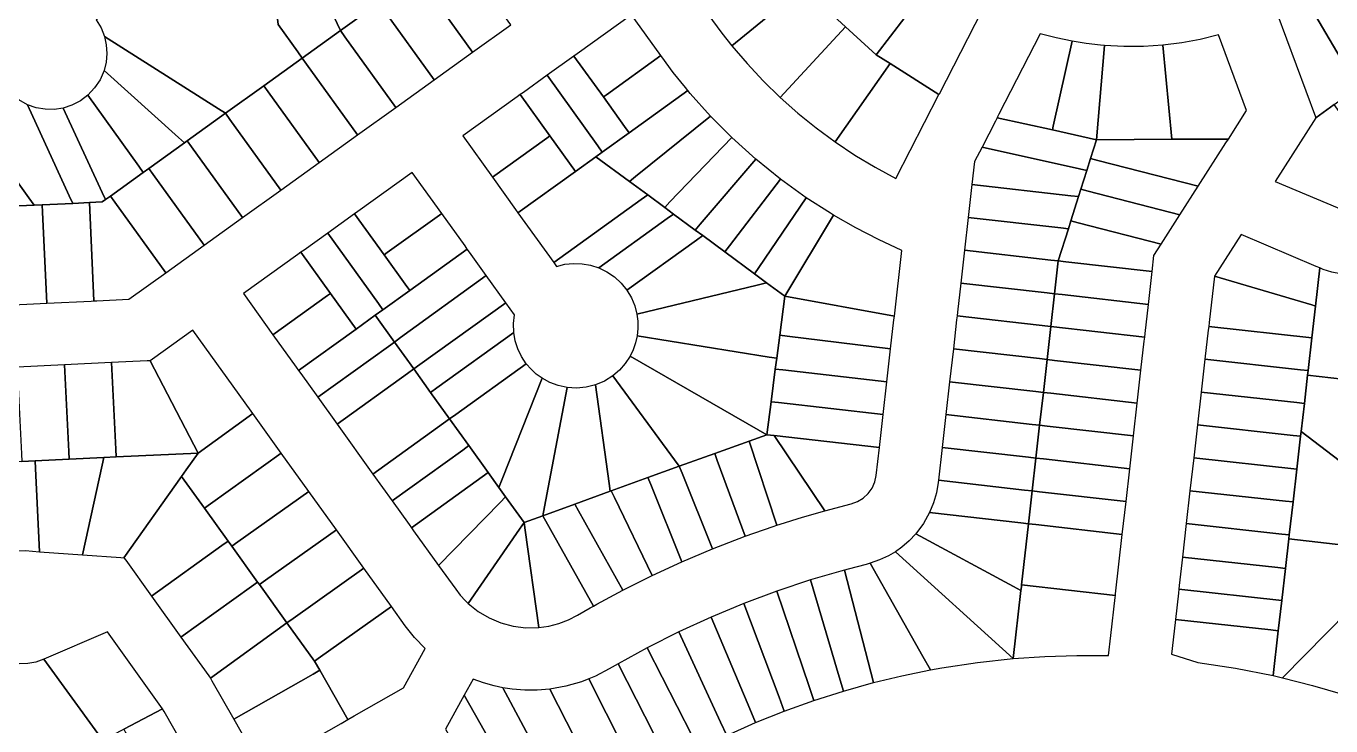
# Model space of a CAD drawing. Header units: metres. Extents: x 1641456 to 1644813, y 5693985 to 5698324.
# Drawn here: x 1643297.5 to 1643718.3, y 5694342.5 to 5694568 of the extents above; entities that cross this region are included whole.
import ezdxf

# ---------------------------------------------------------------- set-up
doc = ezdxf.new("R2010")
doc.units = ezdxf.units.M

msp = doc.modelspace()

# ---------------------------------------------------------------- linework, layer by layer
for points in [[(1643374.74, 5694601.92), (1643372.41, 5694603.89), (1643370.44, 5694606.22), (1643345.29, 5694588.15), (1643343.31, 5694586.73), (1643320.14, 5694570.08), (1643321.69, 5694567.5), (1643322.79, 5694564.71), (1643359.61, 5694541.35), (1643361.86, 5694539.92), (1643374.22, 5694548.81), (1643386.59, 5694557.69), (1643385.15, 5694559.69), (1643378.78, 5694568.56), (1643374.74, 5694601.92)], [(1643383.11, 5694598.67), (1643380.15, 5694599.28), (1643377.34, 5694600.37), (1643374.74, 5694601.92), (1643378.78, 5694568.56), (1643385.15, 5694559.69), (1643386.59, 5694557.69), (1643398.95, 5694566.57), (1643397.84, 5694568.81), (1643383.11, 5694598.67)], [(1643411.31, 5694575.46), (1643393.39, 5694600.41), (1643392.54, 5694600.03), (1643389.5, 5694599.02), (1643386.32, 5694598.57), (1643383.11, 5694598.67), (1643397.84, 5694568.81), (1643398.95, 5694566.57), (1643411.31, 5694575.46)], [(1643540.03, 5694592.57), (1643537.01, 5694596.77), (1643512.27, 5694578.97), (1643518.84, 5694569.82), (1643521.89, 5694565.72), (1643525.07, 5694561.7), (1643548.97, 5694581.22), (1643540.03, 5694592.57)], [(1643590.13, 5694582.93), (1643585.31, 5694586.83), (1643580.72, 5694591), (1643576.39, 5694595.43), (1643553.99, 5694574.85), (1643561.79, 5694567.74), (1643571.68, 5694558.74), (1643590.13, 5694582.93)], [(1643453.81, 5694568.48), (1643437.45, 5694591.25), (1643436.04, 5694593.22), (1643428.62, 5694587.89), (1643423.67, 5694584.34), (1643425.09, 5694582.37), (1643441.45, 5694559.59), (1643453.81, 5694568.48)], [(1643441.45, 5694559.59), (1643425.09, 5694582.37), (1643423.67, 5694584.34), (1643419.97, 5694581.68), (1643411.31, 5694575.46), (1643412.72, 5694573.49), (1643429.08, 5694550.71), (1643441.45, 5694559.59)], [(1643591.92, 5694545.98), (1643592.06, 5694546.25), (1643605.84, 5694573.03), (1643600.41, 5694576.02), (1643595.17, 5694579.33), (1643590.13, 5694582.93), (1643571.68, 5694558.74), (1643576.15, 5694555.92), (1643591.92, 5694545.98)], [(1643735.73, 5694554.42), (1643718.69, 5694583.35), (1643715.76, 5694581.24), (1643709.88, 5694577.31), (1643727.03, 5694548.2), (1643735.61, 5694554.34), (1643735.73, 5694554.42)], [(1643553.99, 5694574.85), (1643548.97, 5694581.22), (1643525.07, 5694561.7), (1643530.02, 5694555.92), (1643535.23, 5694550.36), (1643540.69, 5694545.05), (1643561.79, 5694567.74), (1643553.99, 5694574.85)], [(1643429.08, 5694550.71), (1643412.72, 5694573.49), (1643411.31, 5694575.46), (1643398.95, 5694566.57), (1643400.36, 5694564.61), (1643416.72, 5694541.83), (1643429.08, 5694550.71)], [(1643727.03, 5694548.2), (1643709.88, 5694577.31), (1643705.45, 5694574.69), (1643700.89, 5694572.3), (1643713.34, 5694538.81), (1643713.46, 5694538.51), (1643719.38, 5694542.74), (1643727.03, 5694548.2)], [(1643502.23, 5694558.5), (1643492.74, 5694571.7), (1643475.19, 5694559.09), (1643474.2, 5694558.38), (1643483.68, 5694545.18), (1643484.67, 5694545.89), (1643502.23, 5694558.5)], [(1643416.72, 5694541.83), (1643400.36, 5694564.61), (1643398.95, 5694566.57), (1643386.59, 5694557.69), (1643387.99, 5694555.73), (1643404.36, 5694532.94), (1643416.72, 5694541.83)], [(1643571.68, 5694558.74), (1643561.79, 5694567.74), (1643540.69, 5694545.05), (1643546.39, 5694539.99), (1643552.32, 5694535.21), (1643558.45, 5694530.69), (1643576.15, 5694555.92), (1643571.68, 5694558.74)], [(1643361.86, 5694539.92), (1643359.61, 5694541.35), (1643322.79, 5694564.71), (1643323.39, 5694561.98), (1643323.57, 5694559.19), (1643323.32, 5694556.41), (1643322.65, 5694553.7), (1643346.71, 5694532.09), (1643348.59, 5694530.39), (1643349.5, 5694531.04), (1643361.86, 5694539.92)], [(1643634.86, 5694563.14), (1643629.7, 5694564.23), (1643624.6, 5694565.57), (1643611.25, 5694539.63), (1643610.81, 5694538.78), (1643610.67, 5694538.51), (1643628.51, 5694534.56), (1643628.78, 5694535.75), (1643634.86, 5694563.14)], [(1643645.27, 5694561.74), (1643644.06, 5694561.85), (1643639.44, 5694562.39), (1643634.86, 5694563.14), (1643628.78, 5694535.75), (1643628.51, 5694534.56), (1643642.7, 5694531.41), (1643645.27, 5694561.74)], [(1643667.02, 5694531.55), (1643664.14, 5694561.85), (1643657.86, 5694561.44), (1643651.56, 5694561.4), (1643645.27, 5694561.74), (1643642.7, 5694531.41), (1643667.02, 5694531.55)], [(1643685.26, 5694531.64), (1643691.13, 5694540.84), (1643682.11, 5694565.16), (1643676.19, 5694563.71), (1643670.19, 5694562.61), (1643664.14, 5694561.85), (1643667.02, 5694531.55), (1643685.26, 5694531.64)], [(1643404.36, 5694532.94), (1643387.99, 5694555.73), (1643386.59, 5694557.69), (1643374.22, 5694548.81), (1643375.63, 5694546.85), (1643391.99, 5694524.06), (1643404.36, 5694532.94)], [(1643483.68, 5694545.18), (1643474.2, 5694558.38), (1643465.55, 5694552.16), (1643481.88, 5694529.42), (1643483.31, 5694527.43), (1643491.97, 5694533.65), (1643490.54, 5694535.64), (1643483.68, 5694545.18)], [(1643510.92, 5694547.27), (1643510.14, 5694548.21), (1643506.24, 5694553.09), (1643502.51, 5694558.1), (1643502.23, 5694558.5), (1643484.67, 5694545.89), (1643483.68, 5694545.18), (1643490.54, 5694535.64), (1643491.97, 5694533.65), (1643510.92, 5694547.27)], [(1643297.99, 5694542.68), (1643295.13, 5694544.25), (1643292.6, 5694546.29), (1643290.47, 5694548.76), (1643286.93, 5694553.68), (1643275.11, 5694545.18), (1643298.39, 5694512.7), (1643300.08, 5694510.33), (1643302.74, 5694510.46), (1643312.54, 5694510.91), (1643311.44, 5694513.33), (1643297.99, 5694542.68)], [(1643348.59, 5694530.39), (1643346.71, 5694532.09), (1643322.65, 5694553.7), (1643321.39, 5694550.76), (1643319.63, 5694548.08), (1643317.43, 5694545.75), (1643333.86, 5694522.86), (1643335.31, 5694520.85), (1643337.13, 5694522.16), (1643348.59, 5694530.39)], [(1643591.92, 5694545.98), (1643576.15, 5694555.92), (1643558.45, 5694530.69), (1643564.79, 5694526.46), (1643571.31, 5694522.53), (1643578, 5694518.9), (1643591.92, 5694545.98)], [(1643483.31, 5694527.43), (1643481.88, 5694529.42), (1643465.55, 5694552.16), (1643457.88, 5694546.66), (1643456.89, 5694545.94), (1643466.44, 5694532.65), (1643474.66, 5694521.22), (1643481.25, 5694525.95), (1643483.31, 5694527.43)], [(1643300.08, 5694510.33), (1643298.39, 5694512.7), (1643275.11, 5694545.18), (1643266.46, 5694538.96), (1643285.83, 5694512.1), (1643287.53, 5694509.74), (1643300.08, 5694510.33)], [(1643335.31, 5694520.85), (1643333.86, 5694522.86), (1643317.43, 5694545.75), (1643315.01, 5694543.94), (1643312.32, 5694542.55), (1643309.44, 5694541.63), (1643322.07, 5694514.39), (1643323.13, 5694512.1), (1643324.76, 5694513.27), (1643335.31, 5694520.85)], [(1643391.99, 5694524.06), (1643375.63, 5694546.85), (1643374.22, 5694548.81), (1643361.86, 5694539.92), (1643363.26, 5694537.97), (1643379.63, 5694515.18), (1643391.99, 5694524.06)], [(1643466.44, 5694532.65), (1643456.89, 5694545.94), (1643455.9, 5694545.23), (1643438.34, 5694532.62), (1643447.89, 5694519.33), (1643465.45, 5694531.94), (1643466.44, 5694532.65)], [(1643518.23, 5694539.05), (1643511.71, 5694546.34), (1643510.92, 5694547.27), (1643491.97, 5694533.65), (1643483.31, 5694527.43), (1643481.25, 5694525.95), (1643492.11, 5694517.94), (1643494.08, 5694519.53), (1643518.23, 5694539.05)], [(1643309.44, 5694541.63), (1643306.55, 5694541.19), (1643303.63, 5694541.23), (1643300.75, 5694541.73), (1643297.99, 5694542.68), (1643311.44, 5694513.33), (1643312.54, 5694510.91), (1643317.94, 5694511.17), (1643322.1, 5694511.36), (1643323.13, 5694512.1), (1643322.07, 5694514.39), (1643309.44, 5694541.63)], [(1643737.23, 5694517.92), (1643719.38, 5694542.74), (1643713.46, 5694538.51), (1643700.32, 5694517.99), (1643723.63, 5694508.15), (1643737.23, 5694517.92)], [(1643379.63, 5694515.18), (1643363.26, 5694537.97), (1643361.86, 5694539.92), (1643349.5, 5694531.04), (1643350.9, 5694529.09), (1643367.27, 5694506.3), (1643379.63, 5694515.18)], [(1643525.08, 5694532.16), (1643518.23, 5694539.05), (1643494.08, 5694519.53), (1643492.11, 5694517.94), (1643497.98, 5694513.61), (1643503.46, 5694509.57), (1643505.17, 5694511.36), (1643525.08, 5694532.16)], [(1643628.51, 5694534.56), (1643610.67, 5694538.51), (1643610.1, 5694537.39), (1643605.8, 5694529.03), (1643637.21, 5694522.07), (1643639.59, 5694521.54), (1643640.79, 5694525.32), (1643642.7, 5694531.41), (1643628.51, 5694534.56)], [(1643474.66, 5694521.22), (1643466.44, 5694532.65), (1643465.45, 5694531.94), (1643447.89, 5694519.33), (1643455.39, 5694508.9), (1643456.11, 5694507.89), (1643474.66, 5694521.22)], [(1643532.83, 5694525.14), (1643525.08, 5694532.16), (1643505.17, 5694511.36), (1643503.46, 5694509.57), (1643506.31, 5694507.47), (1643513.34, 5694502.29), (1643514.93, 5694504.15), (1643532.83, 5694525.14)], [(1643367.27, 5694506.3), (1643350.9, 5694529.09), (1643349.5, 5694531.04), (1643348.59, 5694530.39), (1643337.13, 5694522.16), (1643338.53, 5694520.21), (1643354.9, 5694497.41), (1643367.27, 5694506.3)], [(1643639.59, 5694521.54), (1643637.21, 5694522.07), (1643605.8, 5694529.03), (1643603.4, 5694524.38), (1643602.56, 5694516.97), (1643634.47, 5694513.35), (1643636.93, 5694513.07), (1643637.67, 5694515.44), (1643639.59, 5694521.54)], [(1643675.51, 5694516.4), (1643684.48, 5694530.41), (1643685.26, 5694531.64), (1643667.02, 5694531.55), (1643642.7, 5694531.41), (1643640.79, 5694525.32), (1643643.16, 5694524.71), (1643675.51, 5694516.4)], [(1643492.11, 5694517.94), (1643481.25, 5694525.95), (1643474.66, 5694521.22), (1643456.11, 5694507.89), (1643467.66, 5694491.82), (1643495.91, 5694512.12), (1643497.98, 5694513.61), (1643492.11, 5694517.94)], [(1643540.81, 5694518.7), (1643532.83, 5694525.14), (1643514.93, 5694504.15), (1643513.34, 5694502.29), (1643515.76, 5694500.5), (1643522.89, 5694495.24), (1643524.37, 5694497.19), (1643540.81, 5694518.7)], [(1643675.51, 5694516.4), (1643643.16, 5694524.71), (1643640.79, 5694525.32), (1643639.59, 5694521.54), (1643637.67, 5694515.44), (1643640.05, 5694514.83), (1643669.64, 5694507.22), (1643675.51, 5694516.4)], [(1643354.9, 5694497.41), (1643338.53, 5694520.21), (1643337.13, 5694522.16), (1643335.31, 5694520.85), (1643324.76, 5694513.27), (1643326.16, 5694511.33), (1643342.54, 5694488.53), (1643354.9, 5694497.41)], [(1643431.55, 5694507.63), (1643422.02, 5694520.89), (1643404.47, 5694508.28), (1643403.48, 5694507.57), (1643413, 5694494.31), (1643413.99, 5694495.03), (1643431.55, 5694507.63)], [(1643549.1, 5694512.72), (1643540.81, 5694518.7), (1643524.37, 5694497.19), (1643522.89, 5694495.24), (1643532.44, 5694488.21), (1643533.81, 5694490.23), (1643549.1, 5694512.72)], [(1643636.93, 5694513.07), (1643634.47, 5694513.35), (1643602.56, 5694516.97), (1643601.36, 5694506.39), (1643631.2, 5694502.99), (1643633.67, 5694502.71), (1643634.47, 5694505.27), (1643636.93, 5694513.07)], [(1643669.64, 5694507.22), (1643640.05, 5694514.83), (1643637.67, 5694515.44), (1643636.93, 5694513.07), (1643634.47, 5694505.27), (1643636.82, 5694504.67), (1643663.6, 5694497.78), (1643669.64, 5694507.22)], [(1643319.4, 5694479.45), (1643317.94, 5694511.17), (1643312.54, 5694510.91), (1643302.74, 5694510.46), (1643302.85, 5694508.04), (1643304.2, 5694478.73), (1643318.55, 5694479.41), (1643319.4, 5694479.45)], [(1643342.54, 5694488.53), (1643326.16, 5694511.33), (1643324.76, 5694513.27), (1643323.13, 5694512.1), (1643322.1, 5694511.36), (1643317.94, 5694511.17), (1643319.4, 5694479.45), (1643320.36, 5694479.5), (1643330.65, 5694479.99), (1643342.54, 5694488.53)], [(1643503.46, 5694509.57), (1643497.98, 5694513.61), (1643495.91, 5694512.12), (1643467.66, 5694491.82), (1643468.55, 5694490.58), (1643471.25, 5694491.26), (1643474.02, 5694491.56), (1643476.8, 5694491.47), (1643479.55, 5694491), (1643482.2, 5694490.15), (1643504.24, 5694505.98), (1643506.31, 5694507.47), (1643503.46, 5694509.57)], [(1643557.94, 5694507.07), (1643556.89, 5694507.7), (1643549.1, 5694512.72), (1643533.81, 5694490.23), (1643532.44, 5694488.21), (1643536.34, 5694485.33), (1643542.25, 5694480.97), (1643557.94, 5694507.07)], [(1643304.2, 5694478.73), (1643302.85, 5694508.04), (1643302.74, 5694510.46), (1643300.08, 5694510.33), (1643287.53, 5694509.74), (1643287.64, 5694507.3), (1643288.99, 5694478), (1643304.2, 5694478.73)], [(1643413, 5694494.31), (1643403.48, 5694507.57), (1643394.83, 5694501.35), (1643411.15, 5694478.63), (1643412.59, 5694476.62), (1643421.25, 5694482.84), (1643419.81, 5694484.84), (1643413, 5694494.31)], [(1643439.79, 5694496.17), (1643439.07, 5694497.17), (1643431.55, 5694507.63), (1643413.99, 5694495.03), (1643413, 5694494.31), (1643419.81, 5694484.84), (1643421.25, 5694482.84), (1643439.79, 5694496.17)], [(1643513.34, 5694502.29), (1643506.31, 5694507.47), (1643504.24, 5694505.98), (1643482.2, 5694490.15), (1643484.85, 5694488.87), (1643487.28, 5694487.21), (1643489.44, 5694485.21), (1643491.29, 5694482.92), (1643513.69, 5694499.01), (1643515.76, 5694500.5), (1643513.34, 5694502.29)], [(1643577.53, 5694474.57), (1643579.94, 5694495.76), (1643572.44, 5694499.21), (1643565.1, 5694502.98), (1643557.94, 5694507.07), (1643542.25, 5694480.97), (1643577.53, 5694474.57)], [(1643633.67, 5694502.71), (1643631.2, 5694502.99), (1643601.36, 5694506.39), (1643600.16, 5694495.79), (1643627.99, 5694492.64), (1643630.41, 5694492.36), (1643633.67, 5694502.71)], [(1643663.6, 5694497.78), (1643636.82, 5694504.67), (1643634.47, 5694505.27), (1643633.67, 5694502.71), (1643630.41, 5694492.36), (1643632.83, 5694492.09), (1643660.66, 5694488.93), (1643661.25, 5694494.11), (1643663.6, 5694497.78)], [(1643412.59, 5694476.62), (1643411.15, 5694478.63), (1643394.83, 5694501.35), (1643387.16, 5694495.85), (1643386.17, 5694495.13), (1643395.69, 5694481.88), (1643403.94, 5694470.41), (1643410.12, 5694474.85), (1643412.59, 5694476.62)], [(1643522.89, 5694495.24), (1643515.76, 5694500.5), (1643513.69, 5694499.01), (1643491.29, 5694482.92), (1643492.72, 5694480.51), (1643493.8, 5694477.93), (1643494.52, 5694475.23), (1643533.25, 5694484.58), (1643536.34, 5694485.33), (1643532.44, 5694488.21), (1643522.89, 5694495.24)], [(1643714.75, 5694490.09), (1643713.58, 5694490.58), (1643689.33, 5694500.82), (1643680.74, 5694487.4), (1643712.15, 5694478.16), (1643713.34, 5694477.81), (1643714.75, 5694490.09)], [(1643395.69, 5694481.88), (1643386.17, 5694495.13), (1643385.19, 5694494.42), (1643367.63, 5694481.81), (1643377.14, 5694468.56), (1643394.7, 5694481.17), (1643395.69, 5694481.88)], [(1643445.93, 5694487.62), (1643440.49, 5694495.2), (1643439.79, 5694496.17), (1643421.25, 5694482.84), (1643412.59, 5694476.62), (1643410.12, 5694474.85), (1643416.32, 5694466.22), (1643418.29, 5694467.65), (1643445.93, 5694487.62)], [(1643630.41, 5694492.36), (1643627.99, 5694492.64), (1643600.16, 5694495.79), (1643598.95, 5694485.21), (1643626.78, 5694482.05), (1643629.21, 5694481.77), (1643630.41, 5694492.36)], [(1643660.66, 5694488.93), (1643632.83, 5694492.09), (1643630.41, 5694492.36), (1643629.21, 5694481.77), (1643631.62, 5694481.5), (1643659.46, 5694478.33), (1643660.66, 5694488.93)], [(1643743.2, 5694460.03), (1643732.76, 5694490.25), (1643730.08, 5694489.11), (1643727.26, 5694488.38), (1643724.36, 5694488.07), (1643721.44, 5694488.17), (1643718.58, 5694488.7), (1643715.82, 5694489.64), (1643714.75, 5694490.09), (1643713.34, 5694477.81), (1643712.17, 5694467.62), (1643710.96, 5694457.04), (1643710.79, 5694455.58), (1643733.31, 5694452.93), (1643743.2, 5694460.03)], [(1643452.23, 5694478.86), (1643445.93, 5694487.62), (1643418.29, 5694467.65), (1643416.32, 5694466.22), (1643422.55, 5694457.54), (1643424.53, 5694458.96), (1643452.23, 5694478.86)], [(1643713.34, 5694477.81), (1643712.15, 5694478.16), (1643680.74, 5694487.4), (1643679.04, 5694472.47), (1643678.9, 5694471.26), (1643712.17, 5694467.62), (1643713.34, 5694477.81)], [(1643403.94, 5694470.41), (1643395.69, 5694481.88), (1643394.7, 5694481.17), (1643377.14, 5694468.56), (1643384.66, 5694458.1), (1643385.39, 5694457.08), (1643403.94, 5694470.41)], [(1643542.25, 5694480.97), (1643536.34, 5694485.33), (1643533.25, 5694484.58), (1643494.52, 5694475.23), (1643494.82, 5694472.92), (1643494.85, 5694470.59), (1643494.61, 5694468.27), (1643537.19, 5694461.39), (1643539.6, 5694461), (1643540.59, 5694468.43), (1643542.25, 5694480.97)], [(1643629.21, 5694481.77), (1643626.78, 5694482.05), (1643598.95, 5694485.21), (1643597.89, 5694475.83), (1643597.75, 5694474.62), (1643628, 5694471.18), (1643629.21, 5694481.77)], [(1643659.46, 5694478.33), (1643631.62, 5694481.5), (1643629.21, 5694481.77), (1643628, 5694471.18), (1643658.26, 5694467.75), (1643658.39, 5694468.95), (1643659.46, 5694478.33)], [(1643454.8, 5694469.29), (1643454.69, 5694472.15), (1643454.99, 5694475.01), (1643452.23, 5694478.86), (1643424.53, 5694458.96), (1643422.55, 5694457.54), (1643427.96, 5694450.01), (1643429.94, 5694451.43), (1643454.8, 5694469.29)], [(1643577.53, 5694474.57), (1643542.25, 5694480.97), (1643540.59, 5694468.43), (1643543, 5694468.13), (1643576.32, 5694464), (1643577.39, 5694473.37), (1643577.53, 5694474.57)], [(1643416.32, 5694466.22), (1643410.12, 5694474.85), (1643403.94, 5694470.41), (1643385.39, 5694457.08), (1643386.08, 5694456.12), (1643391.58, 5694448.46), (1643414.34, 5694464.8), (1643416.32, 5694466.22)], [(1643628, 5694471.18), (1643597.75, 5694474.62), (1643597.61, 5694473.41), (1643596.55, 5694464.04), (1643624.36, 5694460.87), (1643626.8, 5694460.6), (1643628, 5694471.18)], [(1643370.66, 5694443.15), (1643370.1, 5694443.92), (1643351.31, 5694470.08), (1643338.29, 5694460.73), (1643337.54, 5694460.2), (1643352.99, 5694430.46), (1643370.66, 5694443.15)], [(1643458.84, 5694459.24), (1643457.32, 5694461.52), (1643456.13, 5694463.99), (1643455.28, 5694466.59), (1643454.8, 5694469.29), (1643429.94, 5694451.43), (1643427.96, 5694450.01), (1643434.1, 5694441.47), (1643436.08, 5694442.89), (1643458.84, 5694459.24)], [(1643658.26, 5694467.75), (1643628, 5694471.18), (1643626.8, 5694460.6), (1643629.2, 5694460.32), (1643657.05, 5694457.15), (1643658.12, 5694466.53), (1643658.26, 5694467.75)], [(1643712.17, 5694467.62), (1643678.9, 5694471.26), (1643678.76, 5694470.05), (1643677.69, 5694460.67), (1643708.54, 5694457.3), (1643710.96, 5694457.04), (1643712.17, 5694467.62)], [(1643422.55, 5694457.54), (1643416.32, 5694466.22), (1643414.34, 5694464.8), (1643391.58, 5694448.46), (1643397.83, 5694439.77), (1643420.57, 5694456.12), (1643422.55, 5694457.54)], [(1643539.6, 5694461), (1643537.19, 5694461.39), (1643494.61, 5694468.27), (1643494.1, 5694465.97), (1643493.32, 5694463.75), (1643492.29, 5694461.63), (1643533.57, 5694437.97), (1643536.35, 5694436.37), (1643537.75, 5694446.96), (1643539.14, 5694457.5), (1643539.6, 5694461)], [(1643576.32, 5694464), (1643543, 5694468.13), (1643540.59, 5694468.43), (1643539.6, 5694461), (1643539.14, 5694457.5), (1643541.56, 5694457.22), (1643575.12, 5694453.4), (1643576.32, 5694464)], [(1643536.35, 5694436.37), (1643533.57, 5694437.97), (1643492.29, 5694461.63), (1643490.73, 5694459.27), (1643488.86, 5694457.14), (1643486.7, 5694455.3), (1643506.65, 5694428.25), (1643508.18, 5694426.19), (1643519.58, 5694430.31), (1643530.66, 5694434.31), (1643536.35, 5694436.37)], [(1643626.8, 5694460.6), (1643624.36, 5694460.87), (1643596.55, 5694464.04), (1643595.34, 5694453.44), (1643623.15, 5694450.28), (1643625.6, 5694450.01), (1643626.8, 5694460.6)], [(1643657.05, 5694457.15), (1643629.2, 5694460.32), (1643626.8, 5694460.6), (1643625.6, 5694450.01), (1643627.99, 5694449.74), (1643655.85, 5694446.57), (1643657.05, 5694457.15)], [(1643710.96, 5694457.04), (1643708.54, 5694457.3), (1643677.69, 5694460.67), (1643676.49, 5694450.08), (1643707.33, 5694446.71), (1643709.75, 5694446.45), (1643710.79, 5694455.58), (1643710.96, 5694457.04)], [(1643311.37, 5694428.48), (1643311.25, 5694430.92), (1643309.86, 5694458.88), (1643294.66, 5694458.16), (1643296.05, 5694430.18), (1643296.17, 5694427.75), (1643300.4, 5694427.95), (1643311.37, 5694428.48)], [(1643326.58, 5694429.2), (1643326.46, 5694431.66), (1643325.07, 5694459.6), (1643309.86, 5694458.88), (1643311.25, 5694430.92), (1643311.37, 5694428.48), (1643322.59, 5694429.01), (1643326.58, 5694429.2)], [(1643352.99, 5694430.46), (1643337.54, 5694460.2), (1643336.54, 5694460.15), (1643325.07, 5694459.6), (1643326.46, 5694431.66), (1643326.58, 5694429.2), (1643352.99, 5694430.46)], [(1643427.96, 5694450.01), (1643422.55, 5694457.54), (1643420.57, 5694456.12), (1643397.83, 5694439.77), (1643409.38, 5694423.7), (1643432.12, 5694440.04), (1643434.1, 5694441.47), (1643427.96, 5694450.01)], [(1643463.93, 5694454.56), (1643462.06, 5694455.92), (1643460.35, 5694457.49), (1643458.84, 5694459.24), (1643436.08, 5694442.89), (1643434.1, 5694441.47), (1643440.3, 5694432.84), (1643446.54, 5694424.16), (1643450.01, 5694419.33), (1643451.07, 5694422.01), (1643463.93, 5694454.56)], [(1643575.12, 5694453.4), (1643541.56, 5694457.22), (1643539.14, 5694457.5), (1643537.75, 5694446.96), (1643540.16, 5694446.69), (1643573.92, 5694442.83), (1643575.12, 5694453.4)], [(1643471.98, 5694451.58), (1643469.16, 5694452.18), (1643466.46, 5694453.18), (1643463.93, 5694454.56), (1643451.07, 5694422.01), (1643450.01, 5694419.33), (1643452.17, 5694416.32), (1643458.09, 5694408.08), (1643464.11, 5694410.26), (1643464.65, 5694413.07), (1643471.98, 5694451.58)], [(1643485.88, 5694418.13), (1643485.53, 5694420.62), (1643481.14, 5694452.42), (1643478.14, 5694451.67), (1643475.06, 5694451.39), (1643471.98, 5694451.58), (1643464.65, 5694413.07), (1643464.11, 5694410.26), (1643474.44, 5694414), (1643485.88, 5694418.13)], [(1643508.18, 5694426.19), (1643506.65, 5694428.25), (1643486.7, 5694455.3), (1643484.03, 5694453.64), (1643481.14, 5694452.42), (1643485.53, 5694420.62), (1643485.88, 5694418.13), (1643486.25, 5694418.26), (1643498.03, 5694422.52), (1643508.18, 5694426.19)], [(1643625.6, 5694450.01), (1643623.15, 5694450.28), (1643595.34, 5694453.44), (1643594.14, 5694442.86), (1643621.94, 5694439.7), (1643624.39, 5694439.42), (1643625.6, 5694450.01)], [(1643733.31, 5694452.93), (1643710.79, 5694455.58), (1643709.75, 5694446.45), (1643708.71, 5694437.43), (1643735.51, 5694417.02), (1643751.07, 5694428.2), (1643733.31, 5694452.93)], [(1643655.85, 5694446.57), (1643627.99, 5694449.74), (1643625.6, 5694450.01), (1643624.39, 5694439.42), (1643626.78, 5694439.15), (1643654.65, 5694435.98), (1643655.85, 5694446.57)], [(1643709.75, 5694446.45), (1643707.33, 5694446.71), (1643676.49, 5694450.08), (1643675.28, 5694439.49), (1643706.11, 5694436.13), (1643708.54, 5694435.86), (1643708.71, 5694437.43), (1643709.75, 5694446.45)], [(1643573.92, 5694442.83), (1643540.16, 5694446.69), (1643537.75, 5694446.96), (1643536.35, 5694436.37), (1643538.76, 5694436.09), (1643572.71, 5694432.22), (1643573.92, 5694442.83)], [(1643379.81, 5694430.41), (1643371.17, 5694442.44), (1643370.66, 5694443.15), (1643352.99, 5694430.46), (1643349.15, 5694425.04), (1643347.66, 5694422.93), (1643355.05, 5694412.66), (1643357.03, 5694414.08), (1643379.81, 5694430.41)], [(1643440.3, 5694432.84), (1643434.1, 5694441.47), (1643432.12, 5694440.04), (1643409.38, 5694423.7), (1643415.57, 5694415.08), (1643438.32, 5694431.41), (1643440.3, 5694432.84)], [(1643624.39, 5694439.42), (1643621.94, 5694439.7), (1643594.14, 5694442.86), (1643592.94, 5694432.26), (1643620.74, 5694429.11), (1643623.19, 5694428.83), (1643624.39, 5694439.42)], [(1643708.54, 5694435.86), (1643706.11, 5694436.13), (1643675.28, 5694439.49), (1643674.08, 5694428.9), (1643707.32, 5694425.27), (1643708.54, 5694435.86)], [(1643538.76, 5694436.09), (1643536.35, 5694436.37), (1643530.66, 5694434.31), (1643539.58, 5694407.16), (1643540.72, 5694407.54), (1643547.89, 5694409.78), (1643555.12, 5694411.86), (1643538.76, 5694436.09)], [(1643572.71, 5694432.22), (1643538.76, 5694436.09), (1643555.12, 5694411.86), (1643563.63, 5694414.08), (1643565.67, 5694414.81), (1643567.51, 5694415.93), (1643569.1, 5694417.4), (1643570.35, 5694419.16), (1643571.23, 5694421.13), (1643571.69, 5694423.24), (1643572.71, 5694432.22)], [(1643654.65, 5694435.98), (1643626.78, 5694439.15), (1643624.39, 5694439.42), (1643623.19, 5694428.83), (1643625.58, 5694428.56), (1643653.45, 5694425.4), (1643654.65, 5694435.98)], [(1643735.51, 5694417.02), (1643708.71, 5694437.43), (1643708.54, 5694435.86), (1643707.32, 5694425.27), (1643706.11, 5694414.69), (1643704.9, 5694404.1), (1643704.75, 5694402.83), (1643731.79, 5694399.69), (1643734.25, 5694405.98), (1643735.51, 5694417.02)], [(1643446.54, 5694424.16), (1643440.3, 5694432.84), (1643438.32, 5694431.41), (1643415.57, 5694415.08), (1643421.08, 5694407.41), (1643421.81, 5694406.39), (1643446.54, 5694424.16)], [(1643539.58, 5694407.16), (1643530.66, 5694434.31), (1643519.58, 5694430.31), (1643520.42, 5694428.04), (1643529.44, 5694403.65), (1643538.4, 5694406.78), (1643539.58, 5694407.16)], [(1643623.19, 5694428.83), (1643620.74, 5694429.11), (1643592.94, 5694432.26), (1643591.74, 5694421.68), (1643619.52, 5694418.52), (1643621.99, 5694418.24), (1643623.19, 5694428.83)], [(1643301.81, 5694398.67), (1643300.52, 5694425.52), (1643300.4, 5694427.95), (1643296.17, 5694427.75), (1643280.96, 5694427.03), (1643274.65, 5694426.73), (1643275.84, 5694424.32), (1643289.03, 5694397.66), (1643291.72, 5694398.53), (1643294.5, 5694398.98), (1643297.33, 5694399), (1643301.81, 5694398.67)], [(1643315.67, 5694397.66), (1643322.05, 5694426.56), (1643322.59, 5694429.01), (1643311.37, 5694428.48), (1643300.4, 5694427.95), (1643300.52, 5694425.52), (1643301.81, 5694398.67), (1643315.67, 5694397.66)], [(1643347.66, 5694422.93), (1643349.15, 5694425.04), (1643352.99, 5694430.46), (1643326.58, 5694429.2), (1643322.59, 5694429.01), (1643322.05, 5694426.56), (1643315.67, 5694397.66), (1643328.05, 5694396.76), (1643329.08, 5694396.68), (1643347.66, 5694422.93)], [(1643388.69, 5694418.05), (1643379.81, 5694430.41), (1643357.03, 5694414.08), (1643355.05, 5694412.66), (1643362.67, 5694402.07), (1643363.85, 5694400.43), (1643365.83, 5694401.84), (1643388.69, 5694418.05)], [(1643529.44, 5694403.65), (1643520.42, 5694428.04), (1643519.58, 5694430.31), (1643508.18, 5694426.19), (1643509.08, 5694423.95), (1643518.9, 5694399.6), (1643529.44, 5694403.65)], [(1643653.45, 5694425.4), (1643625.58, 5694428.56), (1643623.19, 5694428.83), (1643621.99, 5694418.24), (1643624.36, 5694417.97), (1643652.24, 5694414.8), (1643653.45, 5694425.4)], [(1643707.32, 5694425.27), (1643674.08, 5694428.9), (1643672.87, 5694418.32), (1643703.69, 5694414.95), (1643706.11, 5694414.69), (1643707.32, 5694425.27)], [(1643355.05, 5694412.66), (1643347.66, 5694422.93), (1643329.08, 5694396.68), (1643329.66, 5694395.89), (1643337.97, 5694384.32), (1643360.69, 5694400.65), (1643362.67, 5694402.07), (1643355.05, 5694412.66)], [(1643450.01, 5694419.33), (1643446.54, 5694424.16), (1643421.81, 5694406.39), (1643422.5, 5694405.43), (1643430.55, 5694394.23), (1643450.44, 5694414.54), (1643452.17, 5694416.32), (1643450.01, 5694419.33)], [(1643518.9, 5694399.6), (1643509.08, 5694423.95), (1643508.18, 5694426.19), (1643498.03, 5694422.52), (1643498.94, 5694420.28), (1643508.96, 5694395.4), (1643518.9, 5694399.6)], [(1643508.96, 5694395.4), (1643498.94, 5694420.28), (1643498.03, 5694422.52), (1643486.25, 5694418.26), (1643487.31, 5694416.08), (1643499.39, 5694390.98), (1643508.96, 5694395.4)], [(1643621.99, 5694418.24), (1643619.52, 5694418.52), (1643591.74, 5694421.68), (1643591.66, 5694420.98), (1643591.09, 5694417.65), (1643590.16, 5694414.4), (1643588.89, 5694411.27), (1643618.31, 5694407.93), (1643620.79, 5694407.65), (1643621.99, 5694418.24)], [(1643397.57, 5694405.69), (1643388.69, 5694418.05), (1643365.83, 5694401.84), (1643363.85, 5694400.43), (1643372.17, 5694388.87), (1643372.75, 5694388.07), (1643374.72, 5694389.47), (1643397.57, 5694405.69)], [(1643458.09, 5694408.08), (1643452.17, 5694416.32), (1643450.44, 5694414.54), (1643430.55, 5694394.23), (1643436.07, 5694386.55), (1643437.55, 5694384.65), (1643439.19, 5694382.87), (1643440.11, 5694381.99), (1643456.61, 5694405.95), (1643458.09, 5694408.08)], [(1643499.39, 5694390.98), (1643487.31, 5694416.08), (1643486.25, 5694418.26), (1643485.88, 5694418.13), (1643474.44, 5694414), (1643475.64, 5694411.87), (1643490.01, 5694386.3), (1643499.39, 5694390.98)], [(1643652.24, 5694414.8), (1643624.36, 5694417.97), (1643621.99, 5694418.24), (1643620.79, 5694407.65), (1643623.16, 5694407.39), (1643651.04, 5694404.22), (1643652.24, 5694414.8)], [(1643706.11, 5694414.69), (1643703.69, 5694414.95), (1643672.87, 5694418.32), (1643671.67, 5694407.73), (1643702.48, 5694404.36), (1643704.9, 5694404.1), (1643706.11, 5694414.69)], [(1643480.48, 5694381.14), (1643464.11, 5694410.26), (1643458.09, 5694408.08), (1643458.42, 5694405.63), (1643462.82, 5694374.23), (1643466.11, 5694374.69), (1643469.32, 5694375.52), (1643472.42, 5694376.7), (1643475.38, 5694378.21), (1643479.41, 5694380.54), (1643480.48, 5694381.14)], [(1643490.01, 5694386.3), (1643475.64, 5694411.87), (1643474.44, 5694414), (1643464.11, 5694410.26), (1643480.48, 5694381.14), (1643481.53, 5694381.73), (1643490.01, 5694386.3)], [(1643620.79, 5694407.65), (1643618.31, 5694407.93), (1643588.89, 5694411.27), (1643586.89, 5694407.7), (1643584.44, 5694404.42), (1643615.97, 5694387.4), (1643618.34, 5694386.12), (1643618.48, 5694387.34), (1643618.55, 5694387.99), (1643620.79, 5694407.65)], [(1643462.82, 5694374.23), (1643458.42, 5694405.63), (1643458.09, 5694408.08), (1643456.61, 5694405.95), (1643440.11, 5694381.99), (1643443.32, 5694379.42), (1643446.86, 5694377.32), (1643450.65, 5694375.73), (1643454.63, 5694374.67), (1643458.71, 5694374.16), (1643462.82, 5694374.23)], [(1643651.04, 5694404.22), (1643623.16, 5694407.39), (1643620.79, 5694407.65), (1643618.55, 5694387.99), (1643648.81, 5694384.56), (1643648.87, 5694385.11), (1643651.04, 5694404.22)], [(1643704.9, 5694404.1), (1643702.48, 5694404.36), (1643671.67, 5694407.73), (1643670.44, 5694396.92), (1643701.24, 5694393.55), (1643703.66, 5694393.29), (1643704.75, 5694402.83), (1643704.9, 5694404.1)], [(1643363.85, 5694400.43), (1643362.67, 5694402.07), (1643360.69, 5694400.65), (1643337.97, 5694384.32), (1643347.46, 5694371.11), (1643370.18, 5694387.44), (1643372.17, 5694388.87), (1643363.85, 5694400.43)], [(1643406.46, 5694393.32), (1643397.57, 5694405.69), (1643374.72, 5694389.47), (1643372.75, 5694388.07), (1643381.64, 5694375.72), (1643383.61, 5694377.11), (1643406.46, 5694393.32)], [(1643618.34, 5694386.12), (1643615.97, 5694387.4), (1643584.44, 5694404.42), (1643582.28, 5694402.15), (1643579.9, 5694400.11), (1643577.87, 5694398.67), (1643615.85, 5694364.22), (1643618.34, 5694386.12)], [(1643731.79, 5694399.69), (1643704.75, 5694402.83), (1643703.66, 5694393.29), (1643702.47, 5694382.92), (1643701.36, 5694373.18), (1643699.7, 5694358.72), (1643702.67, 5694358.05), (1643731.06, 5694386.83), (1643730.04, 5694388.77), (1643729.51, 5694390.9), (1643729.51, 5694393.09), (1643730.04, 5694395.21), (1643731.79, 5694399.69)], [(1643615.85, 5694364.22), (1643577.87, 5694398.67), (1643575.68, 5694397.37), (1643572.77, 5694395.99), (1643569.72, 5694394.92), (1643586.73, 5694364.93), (1643589.21, 5694360.56), (1643592.88, 5694361.23), (1643604.34, 5694362.96), (1643615.85, 5694364.22)], [(1643415.34, 5694380.96), (1643406.46, 5694393.32), (1643383.61, 5694377.11), (1643381.64, 5694375.72), (1643390.54, 5694363.36), (1643392.49, 5694364.75), (1643415.34, 5694380.96)], [(1643589.21, 5694360.56), (1643586.73, 5694364.93), (1643569.72, 5694394.92), (1643568.45, 5694394.58), (1643562.63, 5694393.07), (1643561.46, 5694392.75), (1643570.81, 5694356.47), (1643579.97, 5694358.67), (1643589.21, 5694360.56)], [(1643703.66, 5694393.29), (1643701.24, 5694393.55), (1643670.44, 5694396.92), (1643669.4, 5694387.76), (1643669.26, 5694386.55), (1643702.47, 5694382.92), (1643703.66, 5694393.29)], [(1643561.1, 5694353.76), (1643559.75, 5694358.33), (1643550.49, 5694389.56), (1643539.66, 5694385.97), (1643550.03, 5694355.24), (1643551.55, 5694350.72), (1643561.1, 5694353.76)], [(1643570.81, 5694356.47), (1643561.46, 5694392.75), (1643560.28, 5694392.43), (1643550.49, 5694389.56), (1643559.75, 5694358.33), (1643561.1, 5694353.76), (1643570.81, 5694356.47)], [(1643372.75, 5694388.07), (1643372.17, 5694388.87), (1643370.18, 5694387.44), (1643347.46, 5694371.11), (1643356.43, 5694358.62), (1643356.95, 5694357.91), (1643381.64, 5694375.72), (1643372.75, 5694388.07)], [(1643551.55, 5694350.72), (1643550.03, 5694355.24), (1643539.66, 5694385.97), (1643528.96, 5694381.98), (1643540.35, 5694351.77), (1643542.04, 5694347.31), (1643551.55, 5694350.72)], [(1643648.81, 5694384.56), (1643618.55, 5694387.99), (1643618.48, 5694387.34), (1643618.34, 5694386.12), (1643615.85, 5694364.22), (1643626.09, 5694364.92), (1643636.35, 5694365.25), (1643646.61, 5694365.2), (1643647.34, 5694371.68), (1643648.73, 5694383.9), (1643648.81, 5694384.56)], [(1643702.47, 5694382.92), (1643669.26, 5694386.55), (1643669.12, 5694385.34), (1643668.15, 5694376.81), (1643698.93, 5694373.44), (1643701.36, 5694373.18), (1643702.47, 5694382.92)], [(1643738.03, 5694382.96), (1643736.12, 5694383.26), (1643734.32, 5694383.97), (1643732.71, 5694385.04), (1643731.82, 5694385.88), (1643731.06, 5694386.83), (1643702.67, 5694358.05), (1643712.39, 5694355.6), (1643722.02, 5694352.81), (1643723.18, 5694355), (1643738.03, 5694382.96)], [(1643401.24, 5694344.55), (1643403.32, 5694345.73), (1643419.26, 5694354.79), (1643426.2, 5694367.48), (1643422.79, 5694370.99), (1643419.75, 5694374.82), (1643415.34, 5694380.96), (1643392.49, 5694364.75), (1643390.54, 5694363.36), (1643392.2, 5694360.44), (1643401.24, 5694344.55)], [(1643542.04, 5694347.31), (1643540.35, 5694351.77), (1643528.96, 5694381.98), (1643518.41, 5694377.6), (1643530.88, 5694347.98), (1643532.73, 5694343.59), (1643542.04, 5694347.31)], [(1643532.73, 5694343.59), (1643530.88, 5694347.98), (1643518.41, 5694377.6), (1643508.03, 5694372.84), (1643521.51, 5694343.77), (1643523.49, 5694339.49), (1643532.73, 5694343.59)], [(1643701.36, 5694373.18), (1643698.93, 5694373.44), (1643668.15, 5694376.81), (1643667.4, 5694370.22), (1643666.88, 5694365.62), (1643675.4, 5694362.98), (1643687.6, 5694361.12), (1643699.7, 5694358.72), (1643701.36, 5694373.18)], [(1643341.54, 5694348.03), (1643341.02, 5694348.76), (1643323.74, 5694372.82), (1643303.22, 5694363.99), (1643320.65, 5694340.06), (1643321.67, 5694338.66), (1643322.2, 5694337.93), (1643329.01, 5694341.49), (1643341.54, 5694348.03)], [(1643390.54, 5694363.36), (1643381.64, 5694375.72), (1643356.95, 5694357.91), (1643357.41, 5694357.09), (1643364.47, 5694344.67), (1643390.05, 5694359.22), (1643392.2, 5694360.44), (1643390.54, 5694363.36)], [(1643523.49, 5694339.49), (1643521.51, 5694343.77), (1643508.03, 5694372.84), (1643497.81, 5694367.69), (1643512.3, 5694339.34), (1643514.47, 5694335.09), (1643523.49, 5694339.49)], [(1643322.2, 5694337.93), (1643321.67, 5694338.66), (1643320.65, 5694340.06), (1643303.22, 5694363.99), (1643300.7, 5694363.12), (1643298.07, 5694362.62), (1643295.41, 5694362.51), (1643292.75, 5694362.79), (1643287.59, 5694333.21), (1643287.14, 5694330.66), (1643290.86, 5694331.43), (1643301.31, 5694333.6), (1643311.73, 5694335.76), (1643322.2, 5694337.93)], [(1643514.47, 5694335.09), (1643512.3, 5694339.34), (1643497.81, 5694367.69), (1643488.45, 5694362.55), (1643502.84, 5694334.24), (1643505, 5694330.02), (1643514.47, 5694335.09)], [(1643401.24, 5694344.55), (1643392.2, 5694360.44), (1643390.05, 5694359.22), (1643364.47, 5694344.67), (1643373.5, 5694328.78), (1643399.08, 5694343.32), (1643401.24, 5694344.55)], [(1643505, 5694330.02), (1643502.84, 5694334.24), (1643488.45, 5694362.55), (1643485.53, 5694360.87), (1643481.2, 5694358.61), (1643478.97, 5694357.65), (1643495.62, 5694324.69), (1643503.67, 5694329.27), (1643505, 5694330.02)], [(1643451.29, 5694354.85), (1643448.43, 5694355.46), (1643445, 5694356.43), (1643441.65, 5694357.64), (1643438.8, 5694352.43), (1643460.88, 5694313.6), (1643461.63, 5694312.28), (1643464.6, 5694307.06), (1643473.91, 5694312.35), (1643471.09, 5694317.65), (1643470.38, 5694318.99), (1643451.29, 5694354.85)], [(1643495.62, 5694324.69), (1643478.97, 5694357.65), (1643476.66, 5694356.78), (1643471.59, 5694355.32), (1643466.39, 5694354.4), (1643482.55, 5694322.76), (1643484.72, 5694318.5), (1643495.62, 5694324.69)], [(1643464.6, 5694307.06), (1643461.63, 5694312.28), (1643460.88, 5694313.6), (1643438.8, 5694352.43), (1643432.82, 5694341.49), (1643451.66, 5694308.36), (1643452.41, 5694307.04), (1643455.38, 5694301.81), (1643464.6, 5694307.06)], [(1643466.39, 5694354.4), (1643462.36, 5694354.07), (1643458.31, 5694354.07), (1643454.27, 5694354.39), (1643451.29, 5694354.85), (1643470.38, 5694318.99), (1643471.09, 5694317.65), (1643473.91, 5694312.35), (1643484.72, 5694318.5), (1643482.55, 5694322.76), (1643466.39, 5694354.4)], [(1643345.34, 5694312.77), (1643357.62, 5694319.75), (1643342.01, 5694347.22), (1643341.54, 5694348.03), (1643329.01, 5694341.49), (1643329.47, 5694340.67), (1643345.34, 5694312.77)]]:
    msp.add_lwpolyline(points, close=True)

doc.saveas('drawing.dxf')
